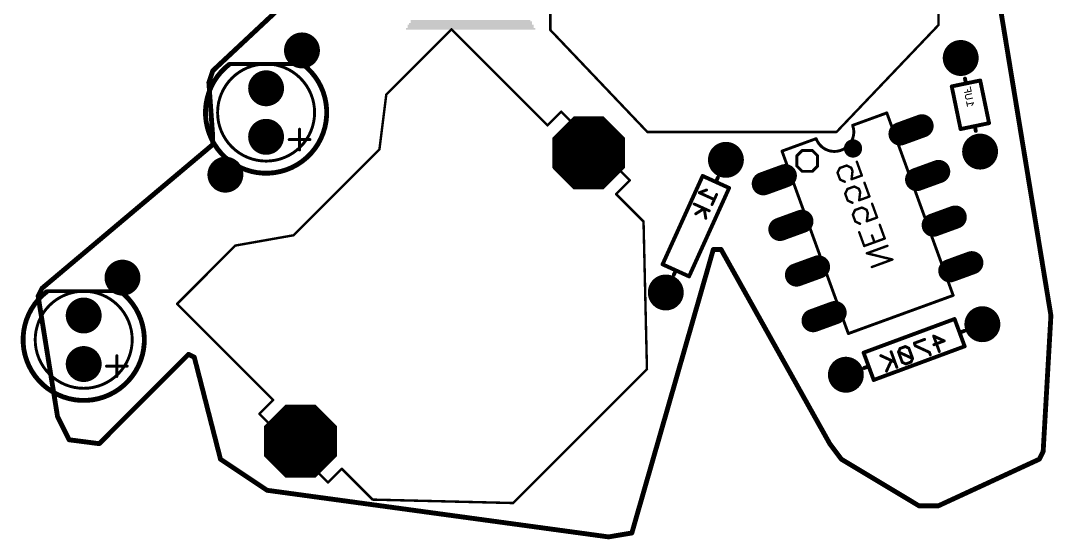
# Model space of a CAD drawing. Extents: x -0.04 to 2.24, y 0.03 to 2.73.
# Drawn here: x -0.036 to 2.093, y 0.035 to 1.103 of the extents above; entities that cross this region are included whole.
import ezdxf

# ---------------------------------------------------------------- set-up
doc = ezdxf.new("R2010")
doc.units = 0
for name, color, linetype in [('17', 82, 'CONTINUOUS'), ('18', 82, 'CONTINUOUS'), ('20', 7, 'CONTINUOUS'), ('22', 253, 'CONTINUOUS'), ('28', 253, 'CONTINUOUS')]:
    doc.layers.add(name, color=color, linetype=linetype)

# ---------------------------------------------------------------- blocks, each defined once
blk = doc.blocks.new('RECT')
blk.add_solid([(-0.5, -0.5), (0.5, -0.5), (-0.5, 0.5), (0.5, 0.5)])
blk = doc.blocks.new('ROUNDP')
at = {"const_width": 0.5}
blk.add_lwpolyline([(0, -0.25, 1), (0, 0.25, 1), (0, -0.25)], format="xyb", dxfattribs=at)
blk = doc.blocks.new('OCTAGONP')
at = {"const_width": 0.5}
blk.add_lwpolyline([(-0.25, -0.103553), (-0.25, 0.103553), (-0.103553, 0.25), (0.103553, 0.25), (0.25, 0.103553), (0.25, -0.103553), (0.103553, -0.25), (-0.103553, -0.25), (-0.25, -0.103553), (-0.25, 0.103553)], dxfattribs=at)
blk = doc.blocks.new('LONGP100')
at = {"const_width": 1}
blk.add_lwpolyline([(-0.5, 0), (0.5, 0)], dxfattribs=at)
at = {"const_width": 0.5}
for points in [[(-0.5, 0.25, 1), (-0.5, -0.25)], [(0.5, -0.25, 1), (0.5, 0.25)]]:
    blk.add_lwpolyline(points, format="xyb", dxfattribs=at)
blk = doc.blocks.new('ROUNDV')
at = {"const_width": 0.5}
blk.add_lwpolyline([(0, -0.25, 1), (0, 0.25, 1), (0, -0.25)], format="xyb", dxfattribs=at)

msp = doc.modelspace()

# ---------------------------------------------------------------- linework, layer by layer
at = {"layer": '20', "const_width": 0.01}
for points in [[(0.36, 1), (0.728, 1.344)], [(1.984, 1.128), (2.088, 0.496)], [(0.352, 0.976), (0.36, 1)], [(0.36, 0.864), (0.352, 0.976)], [(0.008, 0.552), (0.36, 0.848)], [(0.36, 0.848), (0.36, 0.864)], [(1.392, 0.632), (1.224, 0.048)], [(1.408, 0.632), (1.392, 0.632)], [(1.632, 0.232), (1.408, 0.632)], [(0, 0.536), (0.008, 0.552)], [(0.04, 0.288), (0, 0.536)], [(2.088, 0.496), (2.072, 0.216)], [(0.31, 0.416), (0.126, 0.232)], [(0.322, 0.41), (0.31, 0.416)], [(0.376, 0.2), (0.322, 0.41)], [(0.064, 0.24), (0.04, 0.288)], [(0.126, 0.232), (0.064, 0.24)], [(1.656, 0.2), (1.632, 0.232)], [(2.072, 0.216), (2.064, 0.2)], [(0.472, 0.136), (0.376, 0.2)], [(1.816, 0.104), (1.656, 0.2)], [(2.064, 0.2), (1.856, 0.104)], [(1.176, 0.04), (0.472, 0.136)], [(1.856, 0.104), (1.816, 0.104)], [(1.224, 0.048), (1.176, 0.04)]]:
    msp.add_lwpolyline(points, dxfattribs=at)
at = {"layer": '20', "const_width": 0.005}
for points in [[(0.358293, 1.001826, 1), (0.361707, 0.998174)], [(0.362372, 0.999209, 1), (0.357628, 1.000791)], [(0.354494, 0.976178, 1), (0.349506, 0.975822)], [(0.349628, 0.976791, 1), (0.354372, 0.975209)], [(0.3625, 0.864, 1), (0.3575, 0.864)], [(0.357506, 0.863822, 1), (0.362494, 0.864178)], [(0.361609, 0.846087, 1), (0.358391, 0.849913)], [(0.3575, 0.848, 1), (0.3625, 0.848)], [(1.392, 0.6345, 1), (1.392, 0.6295)], [(1.394403, 0.631309, 1), (1.389597, 0.632691)], [(1.410181, 0.633222, 1), (1.405819, 0.630778)], [(1.408, 0.6295, 1), (1.408, 0.6345)], [(0.006391, 0.553913, 1), (0.009609, 0.550087)], [(0.010236, 0.550882, 1), (0.005764, 0.553118)], [(0.002468, 0.536398, 1), (-0.002468, 0.535602)], [(-0.002236, 0.537118, 1), (0.002236, 0.534882)], [(2.090496, 0.495857, 1), (2.085504, 0.496143)], [(2.085533, 0.495594, 1), (2.090467, 0.496406)], [(0.311118, 0.418236, 1), (0.308882, 0.413764)], [(0.311768, 0.414232, 1), (0.308232, 0.417768)], [(0.324421, 0.410623, 1), (0.319579, 0.409377)], [(0.320882, 0.407764, 1), (0.323118, 0.412236)], [(0.042236, 0.289118, 1), (0.037764, 0.286882)], [(0.037532, 0.287602, 1), (0.042468, 0.288398)], [(0.06432, 0.242479, 1), (0.06368, 0.237521)], [(0.061764, 0.238882, 1), (0.066236, 0.241118)], [(0.124232, 0.233768, 1), (0.127768, 0.230232)], [(0.12568, 0.229521, 1), (0.12632, 0.234479)], [(1.634, 0.2335, 1), (1.63, 0.2305)], [(1.629819, 0.230778, 1), (1.634181, 0.233222)], [(2.069504, 0.216143, 1), (2.074496, 0.215857)], [(2.074236, 0.214882, 1), (2.069764, 0.217118)], [(0.377387, 0.20208, 1), (0.374613, 0.19792)], [(0.373579, 0.199377, 1), (0.378421, 0.200623)], [(1.657286, 0.202144, 1), (1.654714, 0.197856)], [(1.654, 0.1985, 1), (1.658, 0.2015)], [(2.061764, 0.201118, 1), (2.066236, 0.198882)], [(2.065048, 0.19773, 1), (2.062952, 0.20227)], [(0.472338, 0.138477, 1), (0.471662, 0.133523)], [(0.470613, 0.13392, 1), (0.473387, 0.13808)], [(1.816, 0.1065, 1), (1.816, 0.1015)], [(1.814714, 0.101856, 1), (1.817286, 0.106144)], [(1.854952, 0.10627, 1), (1.857048, 0.10173)], [(1.856, 0.1015, 1), (1.856, 0.1065)], [(1.175589, 0.042466, 1), (1.176411, 0.037534)], [(1.175662, 0.037523, 1), (1.176338, 0.042477)], [(1.221597, 0.048691, 1), (1.226403, 0.047309)], [(1.224411, 0.045534, 1), (1.223589, 0.050466)]]:
    msp.add_lwpolyline(points, format="xyb", dxfattribs=at)
at = {"layer": '22'}
for points, const_width in [([(1.056, 1.084), (1.056, 1.174)], 0.005), ([(1.856, 1.174), (1.856, 1.094)], 0.005), ([(0.717792, 0.951193), (0.852142, 1.085543)], 0.005), ([(0.852142, 1.085543), (1.050132, 0.887553)], 0.005), ([(1.256, 0.874), (1.056, 1.084)], 0.005), ([(1.856, 1.094), (1.646, 0.874)], 0.005), ([(0.395, 1.014), (0.545, 1.014)], 0.008), ([(1.912899, 0.973949), (1.910871, 0.983742)], 0.008), ([(1.942275, 0.980033), (1.912899, 0.973949)], 0.008), ([(1.960478, 0.892134), (1.942275, 0.980033)], 0.008), ([(1.912899, 0.973949), (1.883522, 0.967866)], 0.008), ([(1.883522, 0.967866), (1.901725, 0.879967)], 0.008), ([(1.910076, 0.955235), (1.92355, 0.958025)], 0.002), ([(1.916813, 0.95663), (1.915883, 0.961122)], 0.002), ([(1.92355, 0.958025), (1.92169, 0.967008)], 0.002), ([(0.70365, 0.838056), (0.717792, 0.951193)], 0.005), ([(1.911621, 0.947773), (1.913402, 0.950484)], 0.002), ([(1.912552, 0.943281), (1.911621, 0.947773)], 0.002), ([(1.915262, 0.941501), (1.912552, 0.943281)], 0.002), ([(1.913402, 0.950484), (1.92463, 0.952809)], 0.002), ([(1.915957, 0.926837), (1.914097, 0.935819)], 0.002), ([(1.92649, 0.943826), (1.915262, 0.941501)], 0.002), ([(1.050132, 0.887553), (1.078416, 0.915838)], 0.005), ([(1.078416, 0.915838), (1.219838, 0.774416)], 0.005), ([(1.749661, 0.913271), (1.679184, 0.887619)], 0.006), ([(1.749661, 0.913271), (1.886469, 0.537394)], 0.006), ([(1.928501, 0.934118), (1.915027, 0.931328)], 0.002), ([(1.924939, 0.928697), (1.928501, 0.934118)], 0.002), ([(1.931102, 0.886051), (1.960478, 0.892134)], 0.008), ([(0.538972, 0.87973), (0.538972, 0.837027)], 0.006), ([(1.646, 0.874), (1.256, 0.874)], 0.005), ([(1.901725, 0.879967), (1.931102, 0.886051)], 0.008), ([(1.931102, 0.886051), (1.933129, 0.876258)], 0.008), ([(0.560324, 0.858378), (0.517621, 0.858378)], 0.006), ([(1.533531, 0.834606), (1.604008, 0.860258)], 0.006), ([(0.526873, 0.661279), (0.70365, 0.838056)], 0.005), ([(1.670339, 0.458729), (1.533531, 0.834606)], 0.006), ([(1.564297, 0.825027), (1.574973, 0.835703)], 0.006), ([(1.574973, 0.835703), (1.596324, 0.835703)], 0.006), ([(1.596324, 0.835703), (1.607, 0.825027)], 0.006), ([(1.564297, 0.803676), (1.564297, 0.825027)], 0.006), ([(1.607, 0.825027), (1.607, 0.803676)], 0.006), ([(1.574973, 0.793), (1.564297, 0.803676)], 0.006), ([(1.596324, 0.793), (1.574973, 0.793)], 0.006), ([(1.607, 0.803676), (1.596324, 0.793)], 0.006), ([(1.219838, 0.774416), (1.191553, 0.746132)], 0.005), ([(1.36999, 0.783461), (1.287369, 0.601325)], 0.008), ([(1.397311, 0.771068), (1.36999, 0.783461)], 0.008), ([(1.397311, 0.771068), (1.401442, 0.780175)], 0.008), ([(1.424631, 0.758675), (1.397311, 0.771068)], 0.008), ([(1.191553, 0.746132), (1.248122, 0.689563)], 0.005), ([(1.34201, 0.576538), (1.424631, 0.758675)], 0.008), ([(1.378078, 0.754537), (1.363062, 0.748893)], 0.006), ([(1.363062, 0.748893), (1.394052, 0.734835)], 0.006), ([(1.398737, 0.745165), (1.389366, 0.724506)], 0.006), ([(1.383522, 0.711624), (1.352532, 0.725681)], 0.006), ([(1.373192, 0.716309), (1.355834, 0.7055)], 0.006), ([(1.376493, 0.696129), (1.373192, 0.716309)], 0.006), ([(1.248122, 0.689563), (1.255193, 0.385508)], 0.005), ([(0.406665, 0.640066), (0.526873, 0.661279)], 0.005), ([(0.286457, 0.519858), (0.406665, 0.640066)], 0.005), ([(1.287369, 0.601325), (1.31469, 0.588932)], 0.008), ([(1.31469, 0.588932), (1.310559, 0.579825)], 0.008), ([(1.31469, 0.588932), (1.34201, 0.576538)], 0.008), ([(0.019, 0.546), (0.169, 0.546)], 0.008), ([(1.670339, 0.458729), (1.886469, 0.537394)], 0.006), ([(0.484447, 0.321868), (0.286457, 0.519858)], 0.005), ([(1.889381, 0.48883), (1.701803, 0.419443)], 0.008), ([(1.899789, 0.460694), (1.889381, 0.48883)], 0.008), ([(1.827614, 0.44682), (1.806337, 0.43895)], 0.006), ([(1.858006, 0.42178), (1.8462, 0.453695)], 0.006), ([(1.8462, 0.453695), (1.86806, 0.443641)], 0.006), ([(1.899789, 0.460694), (1.909168, 0.464163)], 0.008), ([(1.910197, 0.432557), (1.899789, 0.460694)], 0.008), ([(1.722619, 0.36317), (1.910197, 0.432557)], 0.008), ([(1.777112, 0.428139), (1.77376, 0.420852)], 0.006), ([(1.78775, 0.432074), (1.777112, 0.428139)], 0.006), ([(1.795037, 0.428723), (1.78775, 0.432074)], 0.006), ([(1.802908, 0.407446), (1.795037, 0.428723)], 0.006), ([(1.806337, 0.43895), (1.808304, 0.43363)], 0.006), ([(1.808304, 0.43363), (1.837452, 0.420224)], 0.006), ([(1.86806, 0.443641), (1.846783, 0.43577)], 0.006), ([(0.162306, 0.413063), (0.162306, 0.37036)], 0.006), ([(1.701803, 0.419443), (1.712211, 0.391306)], 0.008), ([(1.766397, 0.399987), (1.737249, 0.413393)], 0.006), ([(1.75911, 0.403339), (1.749055, 0.381478)], 0.006), ([(1.758526, 0.421264), (1.770332, 0.389349)], 0.006), ([(1.77376, 0.420852), (1.781631, 0.399575)], 0.006), ([(1.802908, 0.407446), (1.77376, 0.420852)], 0.006), ([(1.799556, 0.400159), (1.802908, 0.407446)], 0.006), ([(1.837452, 0.420224), (1.839419, 0.414905)], 0.006), ([(0.183658, 0.391711), (0.140955, 0.391711)], 0.006), ([(1.255193, 0.385508), (0.979421, 0.109736)], 0.005), ([(1.712211, 0.391306), (1.702832, 0.387837)], 0.008), ([(1.712211, 0.391306), (1.722619, 0.36317)], 0.008), ([(1.781631, 0.399575), (1.788918, 0.396224)], 0.006), ([(1.788918, 0.396224), (1.799556, 0.400159)], 0.006), ([(0.456162, 0.293584), (0.484447, 0.321868)], 0.005), ([(0.597584, 0.152162), (0.456162, 0.293584)], 0.005), ([(0.625868, 0.180447), (0.597584, 0.152162)], 0.005), ([(0.689508, 0.116807), (0.625868, 0.180447)], 0.005), ([(0.979421, 0.109736), (0.689508, 0.116807)], 0.005)]:
    msp.add_lwpolyline(points, dxfattribs=dict(at, const_width=const_width))
for points, const_width in [([(0.853026, 1.086427, 1), (0.851258, 1.084659)], 0.0025), ([(0.853026, 1.084659, 1), (0.851258, 1.086427)], 0.0025), ([(1.056905, 1.084862, 1), (1.055095, 1.083138)], 0.0025), ([(1.85475, 1.094, 1), (1.85725, 1.094)], 0.0025), ([(1.856904, 1.093137, 1), (1.855096, 1.094863)], 0.0025), ([(1.05475, 1.084, 1), (1.05725, 1.084)], 0.0025), ([(0.395, 1.014, 3), (0.545, 1.014)], 0.01), ([(0.47, 0.814, 1), (0.47, 1.014, 1), (0.47, 0.814)], 0.006), ([(0.395, 1.016, 1), (0.395, 1.012)], 0.004), ([(0.545, 1.012, 1), (0.545, 1.016)], 0.004), ([(1.912829, 0.984147, 1), (1.908912, 0.983336)], 0.004), ([(1.944234, 0.980439, 1), (1.940317, 0.979627)], 0.004), ([(1.942681, 0.978075, 1), (1.94187, 0.981991)], 0.004), ([(1.88548, 0.968271, 1), (1.881563, 0.96746)], 0.004), ([(1.883116, 0.969824, 1), (1.883927, 0.965907)], 0.004), ([(1.912493, 0.975908, 1), (1.913304, 0.971991)], 0.004), ([(1.91094, 0.973544, 1), (1.914857, 0.974355)], 0.004), ([(1.913304, 0.971991, 1), (1.912493, 0.975908)], 0.004), ([(1.916372, 0.961223, 1), (1.915393, 0.96102)], 0.001), ([(1.922179, 0.967109, 1), (1.9212, 0.966907)], 0.001), ([(1.92306, 0.957924, 1), (1.92404, 0.958127)], 0.001), ([(1.923651, 0.957536, 1), (1.923449, 0.958515)], 0.001), ([(0.716908, 0.952077, 1), (0.718676, 0.950309)], 0.0025), ([(0.719032, 0.951038, 1), (0.716552, 0.951348)], 0.0025), ([(1.909975, 0.955725, 1), (1.910177, 0.954746)], 0.001), ([(1.912111, 0.947874, 1), (1.911132, 0.947671)], 0.001), ([(1.911204, 0.948047, 1), (1.912039, 0.947498)], 0.001), ([(1.912826, 0.943699, 1), (1.912277, 0.942864)], 0.001), ([(1.912062, 0.94318, 1), (1.913041, 0.943383)], 0.001), ([(1.913301, 0.950973, 1), (1.913503, 0.949994)], 0.001), ([(1.91382, 0.950209, 1), (1.912984, 0.950758)], 0.001), ([(1.914586, 0.935921, 1), (1.913607, 0.935718)], 0.001), ([(1.915161, 0.941991, 1), (1.915363, 0.941011)], 0.001), ([(1.914988, 0.941083, 1), (1.915537, 0.941919)], 0.001), ([(1.916323, 0.956529, 1), (1.917303, 0.956732)], 0.001), ([(1.924732, 0.952319, 1), (1.924529, 0.953298)], 0.001), ([(1.926592, 0.943337, 1), (1.926389, 0.944316)], 0.001), ([(1.0793, 0.916721, 1), (1.077532, 0.914954)], 0.0025), ([(1.0793, 0.914954, 1), (1.077532, 0.916721)], 0.0025), ([(1.75107, 0.913784, 1), (1.748251, 0.912758)], 0.003), ([(1.750174, 0.911861, 1), (1.749148, 0.91468)], 0.003), ([(1.914926, 0.931818, 1), (1.915128, 0.930838)], 0.001), ([(1.915467, 0.926735, 1), (1.916447, 0.926938)], 0.001), ([(1.924522, 0.928971, 1), (1.925357, 0.928422)], 0.001), ([(1.928919, 0.933844, 1), (1.928083, 0.934393)], 0.001), ([(1.928602, 0.933629, 1), (1.928399, 0.934608)], 0.001), ([(1.95852, 0.891729, 1), (1.962437, 0.89254)], 0.004), ([(1.960884, 0.890176, 1), (1.960073, 0.894093)], 0.004), ([(0.540472, 0.87973, 1), (0.537472, 0.87973)], 0.003), ([(1.049248, 0.888437, 1), (1.051016, 0.886669)], 0.0025), ([(1.049248, 0.886669, 1), (1.051016, 0.888437)], 0.0025), ([(1.256, 0.87525, 1), (1.256, 0.87275)], 0.0025), ([(1.255095, 0.873138, 1), (1.256905, 0.874862)], 0.0025), ([(1.604008, 0.860258, 1), (1.679184, 0.887619)], 0.006), ([(1.645096, 0.874863, 1), (1.646904, 0.873137)], 0.0025), ([(1.646, 0.87275, 1), (1.646, 0.87525)], 0.0025), ([(1.680593, 0.888132, 1), (1.677774, 0.887106)], 0.003), ([(1.678671, 0.889029, 1), (1.679697, 0.88621)], 0.003), ([(1.901319, 0.881925, 1), (1.90213, 0.878008)], 0.004), ([(1.899766, 0.879561, 1), (1.903683, 0.880372)], 0.004), ([(1.93306, 0.886456, 1), (1.929143, 0.885645)], 0.004), ([(1.930696, 0.888009, 1), (1.931507, 0.884092)], 0.004), ([(1.931507, 0.884092, 1), (1.930696, 0.888009)], 0.004), ([(1.931171, 0.875853, 1), (1.935088, 0.876664)], 0.004), ([(0.517621, 0.859878, 1), (0.517621, 0.856878)], 0.003), ([(0.560324, 0.856878, 1), (0.560324, 0.859878)], 0.003), ([(1.605418, 0.860771, 1), (1.602599, 0.859745)], 0.003), ([(1.604521, 0.858848, 1), (1.603495, 0.861667)], 0.003), ([(0.537472, 0.837027, 1), (0.540472, 0.837027)], 0.003), ([(0.702409, 0.838211, 1), (0.70489, 0.837901)], 0.0025), ([(0.704534, 0.837172, 1), (0.702766, 0.83894)], 0.0025), ([(1.533018, 0.836016, 1), (1.534044, 0.833197)], 0.003), ([(1.534941, 0.835119, 1), (1.532122, 0.834093)], 0.003), ([(1.574973, 0.837203, 1), (1.574973, 0.834203)], 0.003), ([(1.576033, 0.834642, 1), (1.573912, 0.836764)], 0.003), ([(1.597385, 0.836764, 1), (1.595264, 0.834642)], 0.003), ([(1.596324, 0.834203, 1), (1.596324, 0.837203)], 0.003), ([(1.565797, 0.825027, 1), (1.562797, 0.825027)], 0.003), ([(1.563236, 0.826088, 1), (1.565358, 0.823967)], 0.003), ([(1.6085, 0.825027, 1), (1.6055, 0.825027)], 0.003), ([(1.605939, 0.823967, 1), (1.608061, 0.826088)], 0.003), ([(1.565358, 0.804736, 1), (1.563236, 0.802615)], 0.003), ([(1.562797, 0.803676, 1), (1.565797, 0.803676)], 0.003), ([(1.574973, 0.7945, 1), (1.574973, 0.7915)], 0.003), ([(1.573912, 0.791939, 1), (1.576033, 0.794061)], 0.003), ([(1.595264, 0.794061, 1), (1.597385, 0.791939)], 0.003), ([(1.596324, 0.7915, 1), (1.596324, 0.7945)], 0.003), ([(1.6055, 0.803676, 1), (1.6085, 0.803676)], 0.003), ([(1.608061, 0.802615, 1), (1.605939, 0.804736)], 0.003), ([(1.220722, 0.773532, 1), (1.218954, 0.7753)], 0.0025), ([(1.218954, 0.773532, 1), (1.220722, 0.7753)], 0.0025), ([(1.370816, 0.785283, 1), (1.369164, 0.78164)], 0.004), ([(1.371811, 0.782635, 1), (1.368169, 0.784288)], 0.004), ([(1.398137, 0.77289, 1), (1.396484, 0.769247)], 0.004), ([(1.395489, 0.771894, 1), (1.399132, 0.770242)], 0.004), ([(1.396484, 0.769247, 1), (1.398137, 0.77289)], 0.004), ([(1.403263, 0.779349, 1), (1.39962, 0.781001)], 0.004), ([(1.192437, 0.747016, 1), (1.19067, 0.745248)], 0.0025), ([(1.19067, 0.747016, 1), (1.192437, 0.745248)], 0.0025), ([(1.363682, 0.750259, 1), (1.362442, 0.747527)], 0.003), ([(1.362534, 0.750297, 1), (1.36359, 0.747489)], 0.003), ([(1.378605, 0.753133, 1), (1.37755, 0.755941)], 0.003), ([(1.400103, 0.744546, 1), (1.397371, 0.745785)], 0.003), ([(1.426452, 0.757849, 1), (1.42281, 0.759501)], 0.004), ([(1.423805, 0.756854, 1), (1.425457, 0.760497)], 0.004), ([(1.353152, 0.727047, 1), (1.351913, 0.724315)], 0.003), ([(1.388, 0.725125, 1), (1.390732, 0.723886)], 0.003), ([(1.393432, 0.733469, 1), (1.394671, 0.736201)], 0.003), ([(1.355041, 0.706774, 1), (1.356627, 0.704227)], 0.003), ([(1.374673, 0.716551, 1), (1.371712, 0.716067)], 0.003), ([(1.373985, 0.715036, 1), (1.372399, 0.717583)], 0.003), ([(1.382902, 0.710257, 1), (1.384142, 0.71299)], 0.003), ([(1.249372, 0.689593, 1), (1.246872, 0.689534)], 0.0025), ([(1.247238, 0.68868, 1), (1.249006, 0.690447)], 0.0025), ([(1.375013, 0.695886, 1), (1.377974, 0.696371)], 0.003), ([(0.525989, 0.662163, 1), (0.527757, 0.660395)], 0.0025), ([(0.52709, 0.660048, 1), (0.526656, 0.66251)], 0.0025), ([(0.406448, 0.641297, 1), (0.406882, 0.638835)], 0.0025), ([(0.407549, 0.639182, 1), (0.405781, 0.64095)], 0.0025), ([(1.288195, 0.603146, 1), (1.286543, 0.599503)], 0.004), ([(1.285548, 0.602151, 1), (1.28919, 0.600498)], 0.004), ([(1.308737, 0.580651, 1), (1.31238, 0.578998)], 0.004), ([(1.315516, 0.590753, 1), (1.313863, 0.58711)], 0.004), ([(1.316511, 0.588105, 1), (1.312868, 0.589758)], 0.004), ([(1.313863, 0.58711, 1), (1.315516, 0.590753)], 0.004), ([(1.340189, 0.577365, 1), (1.343831, 0.575712)], 0.004), ([(1.341184, 0.574717, 1), (1.342836, 0.57836)], 0.004), ([(0.019, 0.546, 3), (0.169, 0.546)], 0.01), ([(0.094, 0.346, 1), (0.094, 0.546, 1), (0.094, 0.346)], 0.006), ([(0.019, 0.548, 1), (0.019, 0.544)], 0.004), ([(0.169, 0.544, 1), (0.169, 0.548)], 0.004), ([(1.885059, 0.536881, 1), (1.887878, 0.537907)], 0.003), ([(1.886982, 0.535984, 1), (1.885956, 0.538803)], 0.003), ([(0.287341, 0.520742, 1), (0.285573, 0.518974)], 0.0025), ([(0.285573, 0.520742, 1), (0.287341, 0.518974)], 0.0025), ([(1.891257, 0.489524, 1), (1.887505, 0.488136)], 0.004), ([(1.890075, 0.486954, 1), (1.888687, 0.490706)], 0.004), ([(1.669826, 0.460139, 1), (1.670852, 0.45732)], 0.003), ([(1.66893, 0.458216, 1), (1.671749, 0.459242)], 0.003), ([(1.828134, 0.445413, 1), (1.827093, 0.448227)], 0.003), ([(1.847607, 0.454216, 1), (1.844793, 0.453175)], 0.003), ([(1.846826, 0.455058, 1), (1.845573, 0.452333)], 0.003), ([(1.901665, 0.461387, 1), (1.897913, 0.46)], 0.004), ([(1.899095, 0.462569, 1), (1.900483, 0.458818)], 0.004), ([(1.897913, 0.46, 1), (1.901665, 0.461387)], 0.004), ([(1.909862, 0.462287, 1), (1.908474, 0.466039)], 0.004), ([(1.776592, 0.429546, 1), (1.777632, 0.426732)], 0.003), ([(1.778475, 0.427512, 1), (1.775749, 0.428766)], 0.003), ([(1.788377, 0.433437, 1), (1.787124, 0.430712)], 0.003), ([(1.788271, 0.430668, 1), (1.78723, 0.433481)], 0.003), ([(1.796444, 0.429243, 1), (1.793631, 0.428203)], 0.003), ([(1.794411, 0.42736, 1), (1.795664, 0.430086)], 0.003), ([(1.805816, 0.440357, 1), (1.806857, 0.437543)], 0.003), ([(1.807743, 0.43947, 1), (1.80493, 0.438429)], 0.003), ([(1.808931, 0.434993, 1), (1.807677, 0.432268)], 0.003), ([(1.806897, 0.43311, 1), (1.809711, 0.434151)], 0.003), ([(1.846263, 0.437177, 1), (1.847304, 0.434363)], 0.003), ([(1.867433, 0.442278, 1), (1.868687, 0.445004)], 0.003), ([(1.868581, 0.442234, 1), (1.86754, 0.445048)], 0.003), ([(1.908321, 0.431863, 1), (1.912073, 0.433251)], 0.004), ([(1.910891, 0.430681, 1), (1.909503, 0.434433)], 0.004), ([(0.163806, 0.413063, 1), (0.160806, 0.413063)], 0.003), ([(1.703679, 0.420137, 1), (1.699927, 0.418749)], 0.004), ([(1.701109, 0.421319, 1), (1.702497, 0.417567)], 0.004), ([(1.737876, 0.414756, 1), (1.736622, 0.412031)], 0.003), ([(1.759933, 0.421784, 1), (1.757119, 0.420743)], 0.003), ([(1.760473, 0.402712, 1), (1.757747, 0.403965)], 0.003), ([(1.774387, 0.422215, 1), (1.773134, 0.419489)], 0.003), ([(1.775167, 0.421373, 1), (1.772354, 0.420332)], 0.003), ([(1.772398, 0.421479, 1), (1.775123, 0.420225)], 0.003), ([(1.801501, 0.406925, 1), (1.804315, 0.407966)], 0.003), ([(1.804271, 0.406819, 1), (1.801545, 0.408073)], 0.003), ([(1.802281, 0.406083, 1), (1.803535, 0.408809)], 0.003), ([(1.838859, 0.420744, 1), (1.836045, 0.419704)], 0.003), ([(1.836825, 0.418861, 1), (1.838079, 0.421587)], 0.003), ([(1.838013, 0.414384, 1), (1.840826, 0.415425)], 0.003), ([(1.856599, 0.42126, 1), (1.859412, 0.4223)], 0.003), ([(0.140955, 0.393211, 1), (0.140955, 0.390211)], 0.003), ([(0.183658, 0.390211, 1), (0.183658, 0.393211)], 0.003), ([(1.253943, 0.385478, 1), (1.256443, 0.385537)], 0.0025), ([(1.256077, 0.384624, 1), (1.254309, 0.386391)], 0.0025), ([(1.702138, 0.389713, 1), (1.703526, 0.385961)], 0.004), ([(1.714087, 0.392, 1), (1.710335, 0.390612)], 0.004), ([(1.710335, 0.390612, 1), (1.714087, 0.392)], 0.004), ([(1.712905, 0.389431, 1), (1.711517, 0.393182)], 0.004), ([(1.747692, 0.382105, 1), (1.750418, 0.380851)], 0.003), ([(1.76577, 0.398624, 1), (1.767023, 0.40135)], 0.003), ([(1.768925, 0.388828, 1), (1.771739, 0.389869)], 0.003), ([(1.782258, 0.400938, 1), (1.781004, 0.398213)], 0.003), ([(1.780224, 0.399055, 1), (1.783038, 0.400096)], 0.003), ([(1.788398, 0.397631, 1), (1.789438, 0.394817)], 0.003), ([(1.788291, 0.394861, 1), (1.789545, 0.397586)], 0.003), ([(1.798194, 0.400786, 1), (1.800919, 0.399532)], 0.003), ([(1.800077, 0.398752, 1), (1.799036, 0.401566)], 0.003), ([(0.160806, 0.37036, 1), (0.163806, 0.37036)], 0.003), ([(1.721925, 0.365045, 1), (1.723313, 0.361294)], 0.004), ([(1.720743, 0.362476, 1), (1.724495, 0.363864)], 0.004), ([(0.485331, 0.320984, 1), (0.483563, 0.322752)], 0.0025), ([(0.483563, 0.320984, 1), (0.485331, 0.322752)], 0.0025), ([(0.457046, 0.294468, 1), (0.455279, 0.2927)], 0.0025), ([(0.455279, 0.294468, 1), (0.457046, 0.2927)], 0.0025), ([(0.626752, 0.18133, 1), (0.624984, 0.179563)], 0.0025), ([(0.626752, 0.179563, 1), (0.624984, 0.18133)], 0.0025), ([(0.5967, 0.153046, 1), (0.598468, 0.151278)], 0.0025), ([(0.5967, 0.151278, 1), (0.598468, 0.153046)], 0.0025), ([(0.689538, 0.118057, 1), (0.689477, 0.115557)], 0.0025), ([(0.688624, 0.115923, 1), (0.690392, 0.117691)], 0.0025), ([(0.978537, 0.11062, 1), (0.980305, 0.108852)], 0.0025), ([(0.979391, 0.108486, 1), (0.979452, 0.110985)], 0.0025)]:
    msp.add_lwpolyline(points, format="xyb", dxfattribs=dict(at, const_width=const_width))
at = {"layer": '28', "const_width": 0.005}
for points in [[(1.687919, 0.812566), (1.698188, 0.784351)], [(1.65265, 0.799729), (1.648164, 0.790108)], [(1.648164, 0.790108), (1.653298, 0.776001)], [(1.666758, 0.804864), (1.65265, 0.799729)], [(1.676379, 0.800377), (1.666758, 0.804864)], [(1.678946, 0.793324), (1.676379, 0.800377)], [(1.677027, 0.776649), (1.678946, 0.793324)], [(1.653298, 0.776001), (1.66292, 0.771514)], [(1.698188, 0.784351), (1.677027, 0.776649)], [(1.703665, 0.769303), (1.713934, 0.741088)], [(1.668397, 0.756467), (1.66391, 0.746845)], [(1.66391, 0.746845), (1.669045, 0.732738)], [(1.682504, 0.761601), (1.668397, 0.756467)], [(1.692125, 0.757115), (1.682504, 0.761601)], [(1.694692, 0.750061), (1.692125, 0.757115)], [(1.692773, 0.733386), (1.694692, 0.750061)], [(1.669045, 0.732738), (1.678666, 0.728252)], [(1.713934, 0.741088), (1.692773, 0.733386)], [(1.719411, 0.726041), (1.729681, 0.697826)], [(1.684143, 0.713204), (1.679656, 0.703583)], [(1.679656, 0.703583), (1.684791, 0.689475)], [(1.69825, 0.718339), (1.684143, 0.713204)], [(1.707871, 0.713852), (1.69825, 0.718339)], [(1.710439, 0.706798), (1.707871, 0.713852)], [(1.70852, 0.690124), (1.710439, 0.706798)], [(1.684791, 0.689475), (1.694412, 0.684989)], [(1.729681, 0.697826), (1.70852, 0.690124)], [(1.735158, 0.682778), (1.745427, 0.654563)], [(1.703105, 0.639159), (1.692835, 0.667374)], [(1.724266, 0.646861), (1.719131, 0.660969)], [(1.745427, 0.654563), (1.703105, 0.639159)], [(1.708582, 0.624111), (1.750904, 0.639515)], [(1.761173, 0.6113), (1.708582, 0.624111)], [(1.718851, 0.595896), (1.761173, 0.6113)]]:
    msp.add_lwpolyline(points, dxfattribs=at)
at = {"layer": '28', "const_width": 0.0025}
for points in [[(1.689093, 0.812993, 1), (1.686744, 0.812138)], [(1.649338, 0.790536, 1), (1.646989, 0.789681)], [(1.647031, 0.790636, 1), (1.649297, 0.78958)], [(1.652223, 0.800904, 1), (1.653078, 0.798555)], [(1.653783, 0.799201, 1), (1.651517, 0.800257)], [(1.667286, 0.805997, 1), (1.666229, 0.803731)], [(1.667185, 0.803689, 1), (1.66633, 0.806039)], [(1.677553, 0.800805, 1), (1.675204, 0.79995)], [(1.67585, 0.799245, 1), (1.676907, 0.80151)], [(1.680188, 0.793181, 1), (1.677704, 0.793467)], [(1.677771, 0.792896, 1), (1.680121, 0.793751)], [(1.653827, 0.777134, 1), (1.65277, 0.774868)], [(1.652124, 0.775573, 1), (1.654473, 0.776428)], [(1.662391, 0.770382, 1), (1.663448, 0.772647)], [(1.676599, 0.777824, 1), (1.677454, 0.775474)], [(1.675785, 0.776792, 1), (1.678269, 0.776506)], [(1.697013, 0.783923, 1), (1.699363, 0.784779)], [(1.698616, 0.783176, 1), (1.697761, 0.785526)], [(1.70484, 0.769731, 1), (1.70249, 0.768876)], [(1.662777, 0.747374, 1), (1.665043, 0.746317)], [(1.665085, 0.747273, 1), (1.662736, 0.746418)], [(1.667969, 0.757641, 1), (1.668824, 0.755292)], [(1.669529, 0.755938, 1), (1.667264, 0.756995)], [(1.683032, 0.762734, 1), (1.681976, 0.760468)], [(1.682931, 0.760427, 1), (1.682076, 0.762776)], [(1.6933, 0.757542, 1), (1.69095, 0.756687)], [(1.691597, 0.755982, 1), (1.692653, 0.758248)], [(1.695934, 0.749918, 1), (1.69345, 0.750204)], [(1.693518, 0.749634, 1), (1.695867, 0.750489)], [(1.669573, 0.733871, 1), (1.668517, 0.731605)], [(1.66787, 0.732311, 1), (1.670219, 0.733166)], [(1.678138, 0.727119, 1), (1.679194, 0.729385)], [(1.691531, 0.733529, 1), (1.694015, 0.733243)], [(1.692346, 0.734561, 1), (1.693201, 0.732212)], [(1.71276, 0.740661, 1), (1.715109, 0.741516)], [(1.714362, 0.739914, 1), (1.713507, 0.742263)], [(1.720586, 0.726468, 1), (1.718237, 0.725613)], [(1.680831, 0.70401, 1), (1.678482, 0.703155)], [(1.678524, 0.704111, 1), (1.680789, 0.703055)], [(1.683715, 0.714378, 1), (1.68457, 0.712029)], [(1.685276, 0.712676, 1), (1.68301, 0.713732)], [(1.698779, 0.719471, 1), (1.697722, 0.717206)], [(1.698678, 0.717164, 1), (1.697823, 0.719513)], [(1.709046, 0.71428, 1), (1.706697, 0.713425)], [(1.707343, 0.712719, 1), (1.7084, 0.714985)], [(1.71168, 0.706656, 1), (1.709197, 0.706941)], [(1.709264, 0.706371, 1), (1.711613, 0.707226)], [(1.685319, 0.690608, 1), (1.684263, 0.688343)], [(1.683616, 0.689048, 1), (1.685966, 0.689903)], [(1.693884, 0.683856, 1), (1.69494, 0.686122)], [(1.708092, 0.691298, 1), (1.708947, 0.688949)], [(1.707278, 0.690267, 1), (1.709761, 0.689981)], [(1.728506, 0.697398, 1), (1.730855, 0.698253)], [(1.730108, 0.696651, 1), (1.729253, 0.699)], [(1.736332, 0.683205, 1), (1.733983, 0.68235)], [(1.69401, 0.667801, 1), (1.691661, 0.666946)], [(1.720306, 0.661396, 1), (1.717957, 0.660541)], [(1.702677, 0.640334, 1), (1.703532, 0.637984)], [(1.70193, 0.638732, 1), (1.704279, 0.639587)], [(1.723091, 0.646433, 1), (1.72544, 0.647288)], [(1.744252, 0.654135, 1), (1.746602, 0.654991)], [(1.745855, 0.653388, 1), (1.745, 0.655738)], [(1.751331, 0.638341, 1), (1.750476, 0.64069)], [(1.708878, 0.625326, 1), (1.708286, 0.622897)], [(1.708154, 0.625286, 1), (1.709009, 0.622937)], [(1.718423, 0.597071, 1), (1.719279, 0.594722)], [(1.761601, 0.610126, 1), (1.760746, 0.612475)], [(1.760878, 0.610086, 1), (1.761469, 0.612515)]]:
    msp.add_lwpolyline(points, format="xyb", dxfattribs=at)

# ---------------------------------------------------------------- block references
at = {"layer": '17'}
for name, p, xscale, yscale, rotation in [('ROUNDP', (0.543934, 1.041934), 0.074, 0.074, 225), ('ROUNDP', (0.543934, 1.041934), 0.074, 0.074, 225), ('ROUNDP', (1.902041, 1.02638), 0.074, 0.074, 281.7), ('ROUNDP', (1.902041, 1.02638), 0.074, 0.074, 281.7), ('ROUNDP', (0.47, 0.964), 0.074, 0.074, 90), ('ROUNDP', (0.47, 0.964), 0.074, 0.074, 90), ('OCTAGONP', (1.134985, 0.830985), 0.15, 0.15, 225), ('OCTAGONP', (1.134985, 0.830985), 0.15, 0.15, 225), ('LONGP100', (1.799651, 0.878257), 0.048, 0.048, 200), ('LONGP100', (1.799651, 0.878257), 0.048, 0.048, 200), ('ROUNDP', (0.47, 0.864), 0.074, 0.074, 90), ('ROUNDP', (0.47, 0.864), 0.074, 0.074, 90), ('ROUNDP', (1.941959, 0.83362), 0.074, 0.074, 281.7), ('ROUNDP', (1.941959, 0.83362), 0.074, 0.074, 281.7), ('ROUNDP', (1.417966, 0.816602), 0.074, 0.074, 245.6), ('ROUNDP', (1.417966, 0.816602), 0.074, 0.074, 245.6), ('ROUNDP', (0.386066, 0.786066), 0.074, 0.074, 225), ('ROUNDP', (0.386066, 0.786066), 0.074, 0.074, 225), ('LONGP100', (1.517743, 0.775651), 0.048, 0.048, 200), ('LONGP100', (1.517743, 0.775651), 0.048, 0.048, 200), ('LONGP100', (1.833853, 0.784288), 0.048, 0.048, 200), ('LONGP100', (1.833853, 0.784288), 0.048, 0.048, 200), ('LONGP100', (1.868055, 0.690318), 0.048, 0.048, 200), ('LONGP100', (1.868055, 0.690318), 0.048, 0.048, 200), ('LONGP100', (1.551945, 0.681682), 0.048, 0.048, 200), ('LONGP100', (1.551945, 0.681682), 0.048, 0.048, 200), ('ROUNDP', (0.173934, 0.573934), 0.074, 0.074, 225), ('ROUNDP', (0.173934, 0.573934), 0.074, 0.074, 225), ('LONGP100', (1.586147, 0.587712), 0.048, 0.048, 200), ('LONGP100', (1.586147, 0.587712), 0.048, 0.048, 200), ('LONGP100', (1.902257, 0.596349), 0.048, 0.048, 200), ('LONGP100', (1.902257, 0.596349), 0.048, 0.048, 200), ('ROUNDP', (1.294034, 0.543397), 0.074, 0.074, 245.6), ('ROUNDP', (1.294034, 0.543397), 0.074, 0.074, 245.6), ('ROUNDP', (0.094, 0.496), 0.074, 0.074, 90), ('ROUNDP', (0.094, 0.496), 0.074, 0.074, 90), ('LONGP100', (1.620349, 0.493743), 0.048, 0.048, 200), ('LONGP100', (1.620349, 0.493743), 0.048, 0.048, 200), ('ROUNDP', (1.946683, 0.47804), 0.074, 0.074, 20.3), ('ROUNDP', (1.946683, 0.47804), 0.074, 0.074, 20.3), ('ROUNDP', (0.094, 0.396), 0.074, 0.074, 90), ('ROUNDP', (0.094, 0.396), 0.074, 0.074, 90), ('ROUNDP', (1.665317, 0.37396), 0.074, 0.074, 20.3), ('ROUNDP', (1.665317, 0.37396), 0.074, 0.074, 20.3), ('OCTAGONP', (0.541015, 0.237015), 0.15, 0.15, 225), ('OCTAGONP', (0.541015, 0.237015), 0.15, 0.15, 225)]:
    msp.add_blockref(name, p, dxfattribs=dict(at, xscale=xscale, yscale=yscale, rotation=rotation))
at = {"layer": '18', "xscale": 0.037622, "yscale": 0.037622}
msp.add_blockref('ROUNDV', (1.68, 0.84), dxfattribs=at)
at = {"layer": '22'}
for p, xscale, yscale in [((0.891594, 1.086563), 0.2666, 0.00334), ((0.891594, 1.093228), 0.26, 0.00333), ((0.891594, 1.089898), 0.26, 0.00333), ((0.891594, 1.096563), 0.2534, 0.00334), ((0.891594, 1.103228), 0.2466, 0.00333), ((0.893294, 1.099898), 0.25, 0.00333)]:
    msp.add_blockref('RECT', p, dxfattribs=dict(at, xscale=xscale, yscale=yscale))

doc.saveas('drawing.dxf')
